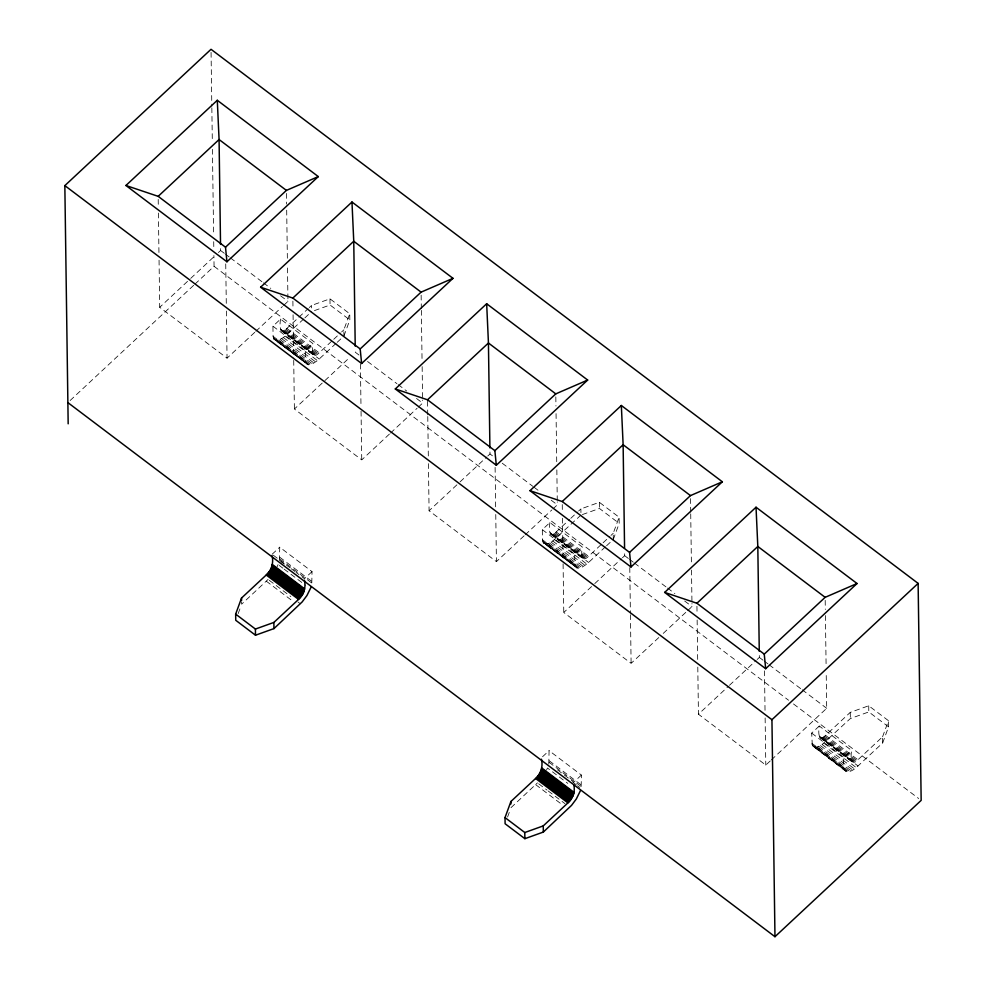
<?xml version="1.0" encoding="UTF-8"?>
<svg xmlns="http://www.w3.org/2000/svg" width="986" height="986" viewBox="0 0 986 986"><rect width="100%" height="100%" fill="white"/><g stroke="black" fill="none" stroke-linecap="round" stroke-linejoin="round"><path stroke-width="0.74" stroke-dasharray="4.93 3.7" d="M279.432 560.615L279.716 547.193L312.032 571.609L311.749 585.031M548.795 764.076L549.079 750.654L581.407 775.07L581.124 788.492L577.525 785.78M238.193 613.575L240.658 606.871M337.2 342.302L343.929 336.029L343.843 329.866L349.747 313.77L329.977 298.832L311.514 305.45L309.284 307.546M343.929 336.029L349.833 319.932L349.747 313.77M507.568 817.037L510.514 808.988M606.575 545.763L613.304 539.49L613.218 533.327L619.109 517.231L599.352 502.305L580.89 508.912L578.646 511.007M613.304 539.49L619.196 523.393L619.109 517.231M882.581 736.788L888.485 720.692L868.728 705.766L850.265 712.373L825.59 735.383C818.269 742.741 818.195 732.351 819.292 726.016L851.621 750.432C850.524 756.767 850.598 767.157 857.919 759.799L882.581 736.788L882.667 742.963L858.005 765.962C848.453 775.477 840.762 773.098 844.004 757.531L851.621 750.432M882.667 742.963L888.571 726.855L888.485 720.692M277.115 566.703L278.101 564.571M546.49 770.165L547.464 768.032L567.813 783.402M241.607 601.719L241.632 604.184L268.093 579.423M511.007 807.645L537.456 782.884M254.745 332.344L227.051 358.165L159.707 307.299L189.608 279.42M190.717 278.385L213.974 256.693M218.411 252.564L220.617 250.506L220.556 245.945M70.129 400.513L193.823 285.176M194.945 284.128L214.061 266.294L213.913 255.522M255.842 331.308L282.427 306.535M283.537 305.5L287.961 301.371L287.456 264.889M336.078 343.35L317.467 360.605L312.389 363.933L308.335 364.832L274.182 339.578L273.085 336.3L272.937 326.193L280.554 319.094L312.87 343.51C311.786 349.833 311.847 360.235 319.181 352.865L332.627 340.318M280.554 319.094C279.457 325.417 279.531 335.819 286.852 328.449L308.162 308.593M303.762 318.934L283.389 337.545L278.57 340.108L274.182 339.578M304.884 317.886L311.601 311.613M307.312 364.549L305.537 362.059L305.266 350.609L312.87 343.51M333.749 339.283L340.478 333.009M341.6 331.962L343.843 329.866M389.421 434.074L361.739 459.895L294.395 409.03L349.771 357.4M390.53 433.051L417.115 408.266M418.212 407.23L422.649 403.101L422.6 400.057M272.099 554.292L279.716 547.193M312.032 571.609L304.428 578.708L296.046 572.385M524.108 535.805L496.426 561.626L429.083 510.76L458.983 482.881M460.092 481.846L486.665 457.06M487.774 456.025L489.993 453.967L489.931 449.406M525.218 534.782L551.79 509.996M552.899 508.961L557.337 504.832L557.287 501.788M605.453 546.811L586.843 564.066L581.765 567.406L577.697 568.293L543.545 543.039L542.448 539.761L542.312 529.655L549.917 522.555L582.245 546.971C581.148 553.294 581.222 563.696 588.543 556.338L602.002 543.791M549.917 522.555C548.832 528.878 548.894 539.28 556.227 531.922L569.674 519.375M570.795 518.328L577.525 512.054M580.976 515.074L552.752 541.006L547.933 543.569L543.545 543.039M576.687 568.022L574.912 565.52L574.628 554.07L582.245 546.971M603.124 542.744L609.853 536.47M610.975 535.423L613.218 533.327M658.796 637.548L631.114 663.356L563.77 612.491L593.671 584.612M594.78 583.576L621.353 558.791M622.462 557.756L624.68 555.697L624.606 551.137M663.221 633.406L686.478 611.727M687.587 610.691L692.012 606.563L691.975 603.518M542.559 756.743L549.079 750.654M581.407 775.07L573.79 782.169L555.833 768.612M770.226 760.958L765.789 765.087L698.445 714.221L728.346 686.342M729.455 685.307L756.04 660.521M757.149 659.498L759.356 657.428L759.294 652.868M771.335 759.923L826.699 708.293L826.194 671.811M846.05 771.483L812.328 745.662L811.675 733.116L819.292 726.016M888.571 726.855L868.802 711.929L850.351 718.548L822.127 744.479L817.308 747.031L812.92 746.501M314.448 310.602L330.063 305.007L349.833 319.932M582.393 514.569L599.439 508.468L619.196 523.393M220.617 250.506L224.29 253.279M225.523 254.203L229.196 256.976M230.416 257.901L262.251 281.947M263.472 282.871L270.817 288.417M280.616 295.812L287.961 301.371M358.978 355.009L355.305 352.236L355.268 349.192M367.544 361.48L396.939 383.677M398.159 384.602L406.725 391.072M416.523 398.48L422.649 403.101M489.993 453.967L492.433 455.815M502.231 463.21L532.847 486.332M534.067 487.257L540.192 491.878M551.211 500.21L557.337 504.832M624.68 555.697L628.353 558.47M629.573 559.395L633.246 562.168M634.466 563.092L666.302 587.138M667.534 588.063L674.88 593.609M684.666 601.016L692.012 606.563M759.356 657.428L763.028 660.201M764.261 661.125L767.934 663.898M769.154 664.823L800.989 688.869M802.21 689.793L826.699 708.293M214.061 266.294L788.578 700.245M793.483 703.955L918.693 798.537M286.852 328.449L319.181 352.865M556.227 531.922L588.543 556.338M825.59 735.383L857.919 759.799M285.903 329.287L318.219 353.703M555.266 532.748L587.594 557.164M824.641 736.209L856.957 760.625M284.966 329.965L317.295 354.381M554.342 533.426L586.658 557.842M823.704 736.899L856.033 761.315M284.079 330.495L316.407 354.911M553.454 533.956L585.77 558.372M822.817 737.417L855.145 761.833M283.253 330.852L315.582 355.268M552.628 534.313L584.957 558.729M822.004 737.774L854.32 762.19M280.69 329.201L313.018 353.617M550.065 532.662L582.381 557.078M819.428 736.123L851.756 760.539M282.526 331.025L314.854 355.441M551.889 534.486L584.217 558.902M821.264 737.947L853.593 762.363M280.776 329.903L313.104 354.319M550.151 533.364L582.467 557.78M819.514 736.825L851.842 761.241M281.897 331.013L319.267 359.04M551.26 534.474L588.63 562.501M820.635 737.947L858.005 765.962M281.01 330.446L313.708 355.243M550.385 533.907L583.083 558.705M819.748 737.38L852.446 762.166M272.937 326.193L305.266 350.609M542.312 529.655L574.628 554.07M811.675 733.116L844.004 757.531M285.151 336.189L317.467 360.605M554.514 539.65L586.843 564.066M823.889 743.124L856.205 767.539M283.389 337.545L315.705 361.961M552.752 541.006L585.08 565.422M822.127 744.479L854.455 768.895M281.688 338.666L314.004 363.082M551.051 542.127L583.379 566.543M820.426 745.589L852.742 770.004M280.061 339.517L312.389 363.933M549.436 542.99L581.765 567.406M818.799 746.451L851.128 770.867M278.57 340.108L310.886 364.524M547.933 543.569L580.261 567.985M817.308 747.031L849.624 771.446M273.085 336.3L305.401 360.716M542.448 539.761L574.776 564.177M811.823 743.234L844.139 767.65M277.202 340.404L309.53 364.82M546.577 543.865L578.893 568.281M815.94 747.326L848.268 771.742M273.221 337.643L305.537 362.059M542.583 541.104L574.912 565.52M811.959 744.566L844.275 768.981M276.006 340.416L308.335 364.832M545.369 543.878L577.697 568.293M814.744 747.339L847.073 771.755M273.59 338.74L305.906 363.156M542.953 542.201L575.282 566.617M812.328 745.662L844.645 770.078M279.851 557.3L312.18 581.715M549.227 760.773L581.543 785.189M279.753 558.865L312.081 583.281M549.128 762.326L581.457 786.742M273.295 555.204L285.274 564.238M286.47 565.151L290.057 567.862M291.252 568.762L294.851 571.473M280.628 561.515L284.214 564.226M572.743 782.157L576.329 784.881M279.297 565.471L282.883 568.183M284.079 569.082L305.635 585.364M269.289 580.323L290.845 596.604M298.019 602.027L300.422 603.839M538.664 783.784L547.045 790.119M548.241 791.018L565.003 803.676M266.306 581.185L293.84 601.978M535.669 784.646L562.008 804.539M868.728 705.766L868.802 711.929M850.265 712.373L850.351 718.548M825.196 600.363L825.319 609.484M825.405 615.572L826.108 665.735M764.483 670.85L765.05 711.892M765.136 717.968L765.789 765.087M696.942 606.304L697.053 613.896M697.139 619.984L697.706 661.027M697.792 667.103L698.445 714.221M690.508 498.633L690.705 512.313M690.718 513.842L691.42 564.004M691.506 570.081L691.95 602.002M629.771 567.591L630.411 613.193M630.424 614.722L631.114 663.356M599.352 502.305L599.439 508.468M580.89 508.912L580.939 512.609M562.254 504.573L562.365 512.165M562.451 518.254L563.006 557.768M563.092 563.844L563.77 612.491M555.821 396.902L555.956 406.022M556.055 413.627L556.757 463.79M556.843 469.866L557.263 500.272M495.108 467.376L495.675 508.419M495.761 514.507L496.426 561.626M427.554 401.314L427.739 414.995M427.764 416.511L428.343 457.553M428.417 463.642L429.083 510.76M421.145 295.171L421.33 308.852M421.355 310.38L422.057 360.531M422.144 366.619L422.587 398.541M360.395 364.13L360.975 405.172M361.061 411.248L361.739 459.895M329.977 298.832L330.063 305.007M311.514 305.45L311.551 307.915M292.891 301.1L292.99 308.704M293.076 314.78L293.692 358.867M293.717 360.383L294.395 409.03M286.458 193.441L286.606 204.077M286.692 210.166L287.37 258.8M225.732 263.915L226.312 304.957M226.398 311.046L227.051 358.165M211.066 52.381L211.817 106.242M211.842 107.782L212.323 141.639M212.421 149.33L213.629 235.518M213.715 241.669L213.826 249.372M158.204 199.369L158.315 206.974M158.401 213.05L158.968 254.092M159.054 260.181L159.707 307.299"/><path stroke-width="1.48" d="M311.194 586.941L306.942 595.519L302.172 601.916L273.96 628.6L255.497 635.218L235.74 620.28L235.654 614.118L241.545 598.021L266.22 575.011C271.717 570.265 273.701 562.821 272.124 555.734M235.654 614.118L255.411 629.056L273.874 622.437L298.548 599.426C304.045 594.681 306.03 587.237 304.44 580.15M580.569 790.402L576.305 798.993L571.535 805.377L543.335 832.061L524.872 838.679L505.103 823.754L505.017 817.591L510.921 801.482L535.583 778.484C541.092 773.727 543.064 766.282 541.487 759.208M505.017 817.591L524.786 832.517L543.249 825.898L567.911 802.9C572.915 798.463 575.356 791.721 573.84 785.066M68.17 423.82L64.842 185.614L211.029 49.3L918.126 583.392L921.158 800.385L774.971 936.7L67.874 402.608M125.925 185.491L217.29 100.289L318.305 176.593L226.94 261.783L125.925 185.491L158.167 196.337L225.511 247.203L226.94 261.783M158.167 196.337L219.077 139.531L217.29 100.289M225.511 247.203L286.408 190.397L318.305 176.593M260.612 287.222L351.977 202.019L452.993 278.323L361.628 363.514L260.612 287.222L292.842 298.068L360.186 348.933L361.628 363.514M292.842 298.068L353.752 241.262L351.977 202.019M360.186 348.933L421.096 292.139L452.993 278.323M395.3 388.952L486.665 303.75L587.668 380.054L496.315 465.244L395.3 388.952L427.53 399.798L494.873 450.664L496.315 465.244M427.53 399.798L488.44 343.005L486.665 303.75M494.873 450.664L555.784 393.87L587.668 380.054M529.987 490.683L621.34 405.492L722.356 481.784L630.991 566.975L529.987 490.683L562.217 501.529L629.561 552.394L630.991 566.975M562.217 501.529L623.127 444.735L621.34 405.492M629.561 552.394L690.471 495.601L722.356 481.784M664.663 592.413L756.028 507.223L857.044 583.515L765.678 668.705L664.663 592.413L696.905 603.259L764.249 654.125L765.678 668.705M696.905 603.259L757.815 546.466L756.028 507.223M764.249 654.125L825.146 597.331L857.044 583.515M774.971 936.7L771.939 719.706L918.126 583.392M286.408 190.397L219.077 139.531L220.531 244.417M421.096 292.139L353.752 241.262L355.219 346.148M555.784 393.87L488.44 343.005L489.906 447.878M690.471 495.601L623.127 444.735L624.569 548.093M825.146 597.331L757.815 546.466L759.269 651.352M64.842 185.614L771.939 719.706M272.247 564.399L304.563 588.815M541.61 767.872L573.938 792.288M272.173 565.249L304.501 589.665M541.548 768.71L573.877 793.126M271.963 566.21L304.292 590.626M541.339 769.672L573.655 794.087M271.606 567.258L303.934 591.674M540.981 770.732L573.297 795.147M271.113 568.392L303.441 592.808M540.488 771.853L572.817 796.269M270.509 569.551L302.825 593.966M539.872 773.024L572.2 797.44M269.782 570.734L302.11 595.15M539.157 774.195L571.486 798.611M268.981 571.905L301.297 596.32M538.344 775.366L570.672 799.782M268.093 573.014L300.422 597.43M537.469 776.487L569.797 800.903M267.169 574.062L299.498 598.477M536.544 777.535L568.86 801.951M266.22 575.011L298.548 599.426M535.583 778.484L567.911 802.9M543.249 825.898L543.335 832.061M524.786 832.517L524.872 838.679M510.921 801.482L510.958 803.947M273.874 622.437L273.96 628.6M255.411 629.056L255.497 635.218M241.545 598.021L241.582 600.486"/></g></svg>
